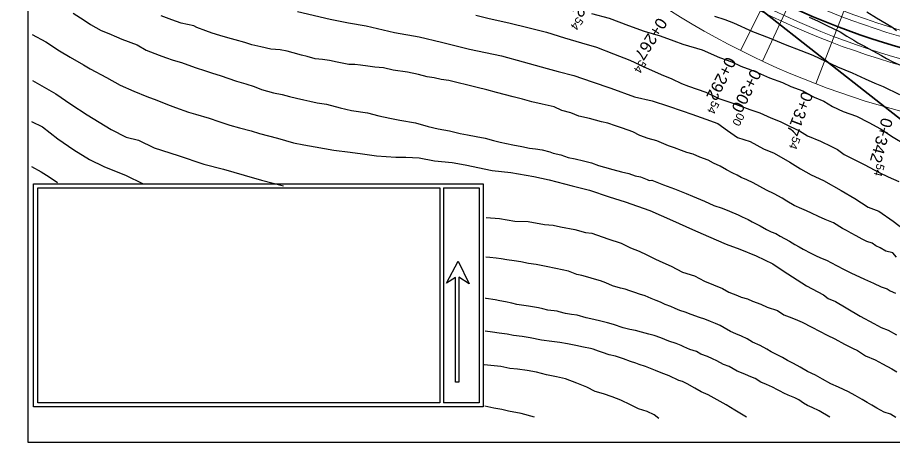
# Model space of a CAD drawing. Header units: millimetres. Extents: x 19067981 to 38137102, y 2652003 to 2652615.
# Drawn here: x 19068697.23 to 19068711.54, y 2652346.09 to 2652353.03 of the extents above; entities that cross this region are included whole.
import ezdxf

# ---------------------------------------------------------------- set-up
doc = ezdxf.new("R2010")
doc.units = ezdxf.units.MM
doc.layers.add('kurp', color=94, linetype='Continuous')
doc.styles.get("Standard").update_dxf_attribs({"font": 'arial.ttf'})

msp = doc.modelspace()

# ---------------------------------------------------------------- linework, layer by layer
for points in [[(19068697.403, 2652366.299), (19068725.922, 2652366.299), (19068725.922, 2652346.087), (19068697.403, 2652346.087), (19068697.403, 2652366.299)], [(19068698.142, 2652353.104), (19068698.321, 2652352.987), (19068698.421, 2652352.916), (19068698.598, 2652352.821), (19068698.721, 2652352.768), (19068698.85, 2652352.714), (19068698.933, 2652352.679), (19068699.183, 2652352.584), (19068699.334, 2652352.496), (19068699.542, 2652352.419), (19068699.65, 2652352.377), (19068699.776, 2652352.337), (19068699.91, 2652352.299), (19068700.134, 2652352.216), (19068700.302, 2652352.158), (19068700.417, 2652352.122), (19068700.541, 2652352.085), (19068700.807, 2652351.994), (19068700.962, 2652351.946), (19068701.098, 2652351.905), (19068701.215, 2652351.858), (19068701.41, 2652351.803), (19068701.555, 2652351.773), (19068701.673, 2652351.741), (19068701.788, 2652351.711), (19068701.91, 2652351.688), (19068702.008, 2652351.662), (19068702.127, 2652351.637), (19068702.279, 2652351.618), (19068702.501, 2652351.556), (19068702.685, 2652351.514), (19068702.945, 2652351.475), (19068703.13, 2652351.423), (19068703.314, 2652351.385), (19068703.475, 2652351.352), (19068703.731, 2652351.309), (19068703.941, 2652351.251), (19068704.103, 2652351.215), (19068704.287, 2652351.18), (19068704.462, 2652351.137), (19068704.58, 2652351.116), (19068704.722, 2652351.088), (19068704.87, 2652351.059), (19068705.007, 2652351.022), (19068705.114, 2652350.996), (19068705.319, 2652350.953), (19068705.467, 2652350.922), (19068705.592, 2652350.898), (19068705.693, 2652350.883), (19068705.802, 2652350.869), (19068705.923, 2652350.835), (19068705.978, 2652350.817), (19068706.104, 2652350.788), (19068706.226, 2652350.745), (19068706.338, 2652350.721), (19068706.478, 2652350.687), (19068706.605, 2652350.659), (19068706.719, 2652350.614), (19068706.816, 2652350.588), (19068706.954, 2652350.547), (19068707.098, 2652350.511), (19068707.214, 2652350.481), (19068707.318, 2652350.447), (19068707.408, 2652350.426), (19068707.515, 2652350.385), (19068707.55, 2652350.369), (19068707.589, 2652350.374), (19068707.7, 2652350.329), (19068707.784, 2652350.299), (19068707.959, 2652350.234), (19068708.151, 2652350.155), (19068708.258, 2652350.11), (19068708.451, 2652350.029), (19068708.602, 2652349.962), (19068708.739, 2652349.914), (19068708.858, 2652349.867), (19068709.002, 2652349.809), (19068709.068, 2652349.772), (19068709.163, 2652349.731), (19068709.228, 2652349.692), (19068709.361, 2652349.628), (19068709.467, 2652349.57), (19068709.541, 2652349.531), (19068709.618, 2652349.502), (19068709.688, 2652349.458), (19068709.84, 2652349.374), (19068709.927, 2652349.323), (19068709.999, 2652349.283), (19068710.065, 2652349.244), (19068710.19, 2652349.18), (19068710.286, 2652349.134), (19068710.374, 2652349.096), (19068710.442, 2652349.066), (19068710.609, 2652348.977), (19068710.731, 2652348.916), (19068710.844, 2652348.858), (19068711.066, 2652348.753), (19068711.212, 2652348.693), (19068711.336, 2652348.63), (19068711.434, 2652348.596), (19068711.485, 2652348.564), (19068711.57, 2652348.528)], [(19068701.805, 2652353.129), (19068702.337, 2652353.005), (19068702.638, 2652352.945), (19068702.927, 2652352.898), (19068703.391, 2652352.785), (19068703.79, 2652352.717), (19068704.156, 2652352.63), (19068704.615, 2652352.517), (19068705.135, 2652352.403), (19068705.492, 2652352.305), (19068705.882, 2652352.201), (19068706.061, 2652352.151), (19068706.32, 2652352.082), (19068706.618, 2652351.978), (19068706.924, 2652351.877), (19068707.31, 2652351.736), (19068707.596, 2652351.67), (19068707.861, 2652351.584), (19068708.087, 2652351.504), (19068708.245, 2652351.453), (19068708.471, 2652351.373), (19068708.671, 2652351.299), (19068708.826, 2652351.186), (19068708.993, 2652351.071), (19068709.196, 2652351.006), (19068709.416, 2652350.884), (19068709.589, 2652350.813), (19068709.848, 2652350.67), (19068710.021, 2652350.56), (19068710.193, 2652350.459), (19068710.393, 2652350.369), (19068710.686, 2652350.204), (19068710.907, 2652350.076), (19068711.124, 2652349.93), (19068711.297, 2652349.865), (19068711.535, 2652349.704), (19068711.696, 2652349.576)], [(19068711.104, 2652353.122), (19068711.26, 2652353.027), (19068711.509, 2652352.878), (19068711.589, 2652352.819)], [(19068711.588, 2652349.116), (19068711.526, 2652349.185), (19068711.416, 2652349.213), (19068711.321, 2652349.268), (19068711.252, 2652349.302), (19068711.191, 2652349.345), (19068711.104, 2652349.371), (19068711.027, 2652349.412), (19068710.928, 2652349.465), (19068710.849, 2652349.509), (19068710.77, 2652349.55), (19068710.705, 2652349.586), (19068710.556, 2652349.676), (19068710.424, 2652349.729), (19068710.313, 2652349.78), (19068710.201, 2652349.833), (19068710.116, 2652349.875), (19068710.041, 2652349.904), (19068709.916, 2652349.959), (19068709.796, 2652350.028), (19068709.719, 2652350.08), (19068709.59, 2652350.15), (19068709.467, 2652350.211), (19068709.355, 2652350.27), (19068709.248, 2652350.331), (19068709.142, 2652350.377), (19068709.049, 2652350.418), (19068708.984, 2652350.458), (19068708.915, 2652350.489), (19068708.81, 2652350.542), (19068708.709, 2652350.605), (19068708.601, 2652350.651), (19068708.513, 2652350.699), (19068708.377, 2652350.747), (19068708.266, 2652350.796), (19068708.165, 2652350.826), (19068708.078, 2652350.857), (19068707.962, 2652350.901), (19068707.863, 2652350.932), (19068707.672, 2652351.017), (19068707.531, 2652351.057), (19068707.395, 2652351.104), (19068707.283, 2652351.161), (19068707.113, 2652351.226), (19068707, 2652351.262), (19068706.874, 2652351.303), (19068706.767, 2652351.329), (19068706.576, 2652351.381), (19068706.401, 2652351.421), (19068706.266, 2652351.472), (19068706.12, 2652351.513), (19068705.994, 2652351.573), (19068705.802, 2652351.618), (19068705.629, 2652351.655), (19068705.479, 2652351.697), (19068705.327, 2652351.738), (19068705.057, 2652351.804), (19068704.899, 2652351.849), (19068704.741, 2652351.887), (19068704.562, 2652351.93), (19068704.427, 2652351.964), (19068704.277, 2652352.003), (19068704.149, 2652352.021), (19068704.038, 2652352.045), (19068703.924, 2652352.064), (19068703.782, 2652352.098), (19068703.599, 2652352.138), (19068703.366, 2652352.173), (19068703.208, 2652352.207), (19068703.068, 2652352.221), (19068702.953, 2652352.236), (19068702.835, 2652352.252), (19068702.74, 2652352.264), (19068702.641, 2652352.266), (19068702.45, 2652352.302), (19068702.329, 2652352.328), (19068702.21, 2652352.343), (19068702.094, 2652352.357), (19068701.963, 2652352.393), (19068701.869, 2652352.414), (19068701.734, 2652352.452), (19068701.634, 2652352.483), (19068701.523, 2652352.501), (19068701.366, 2652352.516), (19068701.204, 2652352.551), (19068701.056, 2652352.588), (19068700.946, 2652352.626), (19068700.786, 2652352.665), (19068700.665, 2652352.697), (19068700.535, 2652352.738), (19068700.413, 2652352.778), (19068700.308, 2652352.815), (19068700.162, 2652352.868), (19068700.11, 2652352.898), (19068699.902, 2652352.942), (19068699.752, 2652352.992), (19068699.576, 2652353.057)], [(19068704.715, 2652353.071), (19068704.912, 2652353.022), (19068705.277, 2652352.942), (19068705.565, 2652352.869), (19068705.87, 2652352.795), (19068706.163, 2652352.697), (19068706.442, 2652352.62), (19068706.688, 2652352.547), (19068706.963, 2652352.437), (19068707.233, 2652352.332), (19068707.486, 2652352.213), (19068707.743, 2652352.099), (19068707.917, 2652352.027), (19068708.075, 2652351.952), (19068708.189, 2652351.911), (19068708.471, 2652351.812), (19068708.687, 2652351.707), (19068708.913, 2652351.632), (19068709.194, 2652351.527), (19068709.353, 2652351.472), (19068709.537, 2652351.392), (19068709.689, 2652351.332), (19068709.841, 2652351.254), (19068710.006, 2652351.178), (19068710.134, 2652351.099), (19068710.345, 2652351.009), (19068710.528, 2652350.926), (19068710.626, 2652350.874), (19068710.734, 2652350.794), (19068710.883, 2652350.716), (19068711.069, 2652350.622), (19068711.307, 2652350.498), (19068711.452, 2652350.429), (19068711.624, 2652350.353)], [(19068708.615, 2652353.056), (19068708.785, 2652352.997), (19068708.924, 2652352.945), (19068709.234, 2652352.805), (19068709.508, 2652352.698), (19068709.769, 2652352.593), (19068710.023, 2652352.494), (19068710.222, 2652352.415), (19068710.624, 2652352.227), (19068710.862, 2652352.128), (19068711.075, 2652352.028), (19068711.236, 2652351.958), (19068711.372, 2652351.903), (19068711.635, 2652351.772)], [(19068710.16, 2652353.035), (19068710.299, 2652352.98), (19068710.451, 2652352.902), (19068710.668, 2652352.796), (19068710.774, 2652352.725), (19068710.891, 2652352.662), (19068710.958, 2652352.617), (19068711.066, 2652352.562), (19068711.128, 2652352.527), (19068711.344, 2652352.41), (19068711.425, 2652352.36), (19068711.528, 2652352.305), (19068711.653, 2652352.255)], [(19068697.474, 2652352.004), (19068697.857, 2652351.785), (19068698.1, 2652351.618), (19068698.367, 2652351.444), (19068698.763, 2652351.2), (19068699.008, 2652351.079), (19068699.208, 2652351.029), (19068699.462, 2652350.901), (19068699.857, 2652350.778), (19068700.276, 2652350.633), (19068700.595, 2652350.555), (19068700.934, 2652350.455), (19068701.216, 2652350.375), (19068701.578, 2652350.279)], [(19068697.462, 2652351.33), (19068697.639, 2652351.244), (19068697.89, 2652351.048), (19068698.152, 2652350.87), (19068698.405, 2652350.714), (19068698.641, 2652350.597), (19068699.007, 2652350.449), (19068699.274, 2652350.321)], [(19068697.462, 2652350.595), (19068697.616, 2652350.508), (19068697.75, 2652350.429), (19068697.886, 2652350.333)], [(19068697.462, 2652350.595), (19068697.616, 2652350.508), (19068697.75, 2652350.429), (19068697.886, 2652350.333)], [(19068697.549, 2652350.316), (19068704.837, 2652350.316), (19068704.837, 2652346.667), (19068697.494, 2652346.667), (19068697.494, 2652350.316), (19068697.549, 2652350.316)], [(19068704.128, 2652346.734), (19068697.561, 2652346.734), (19068697.561, 2652350.248), (19068704.128, 2652350.248)], [(19068704.128, 2652350.248), (19068704.128, 2652346.734)], [(19068704.189, 2652350.248), (19068704.77, 2652350.248), (19068704.77, 2652346.734), (19068704.189, 2652346.734)], [(19068704.189, 2652350.248), (19068704.189, 2652346.734)], [(19068704.885, 2652349.764), (19068705.102, 2652349.749), (19068705.355, 2652349.703), (19068705.57, 2652349.697), (19068705.839, 2652349.65), (19068705.979, 2652349.639), (19068706.098, 2652349.613), (19068706.333, 2652349.566), (19068706.509, 2652349.519), (19068706.609, 2652349.508), (19068706.874, 2652349.414), (19068707.092, 2652349.342), (19068707.241, 2652349.268), (19068707.385, 2652349.211), (19068707.51, 2652349.154), (19068707.652, 2652349.085), (19068707.772, 2652349.03), (19068707.909, 2652348.968), (19068708.092, 2652348.872), (19068708.287, 2652348.808), (19068708.454, 2652348.722), (19068708.601, 2652348.665), (19068708.744, 2652348.604), (19068708.849, 2652348.543), (19068708.991, 2652348.491), (19068709.052, 2652348.463), (19068709.152, 2652348.436), (19068709.237, 2652348.396), (19068709.37, 2652348.348), (19068709.477, 2652348.298), (19068709.643, 2652348.244), (19068709.747, 2652348.175), (19068709.878, 2652348.124), (19068709.969, 2652348.084), (19068710.046, 2652348.051), (19068710.204, 2652347.971), (19068710.33, 2652347.906), (19068710.457, 2652347.839), (19068710.58, 2652347.78), (19068710.741, 2652347.693), (19068710.871, 2652347.628), (19068710.948, 2652347.589), (19068711.082, 2652347.504), (19068711.237, 2652347.435), (19068711.358, 2652347.373), (19068711.511, 2652347.29), (19068711.592, 2652347.24)], [(19068711.579, 2652346.497), (19068711.488, 2652346.548), (19068711.387, 2652346.581), (19068711.268, 2652346.65), (19068711.183, 2652346.698), (19068711.106, 2652346.738), (19068711.027, 2652346.789), (19068710.914, 2652346.857), (19068710.803, 2652346.913), (19068710.641, 2652346.99), (19068710.516, 2652347.043), (19068710.379, 2652347.123), (19068710.263, 2652347.187), (19068710.136, 2652347.245), (19068710.016, 2652347.316), (19068709.903, 2652347.379), (19068709.805, 2652347.427), (19068709.727, 2652347.478), (19068709.66, 2652347.51), (19068709.542, 2652347.568), (19068709.469, 2652347.613), (19068709.362, 2652347.673), (19068709.238, 2652347.724), (19068709.148, 2652347.778), (19068709.056, 2652347.825), (19068708.966, 2652347.864), (19068708.877, 2652347.901), (19068708.775, 2652347.958), (19068708.705, 2652348.001), (19068708.632, 2652348.033), (19068708.551, 2652348.063), (19068708.458, 2652348.104), (19068708.369, 2652348.131), (19068708.236, 2652348.176), (19068708.135, 2652348.215), (19068708.05, 2652348.242), (19068707.974, 2652348.275), (19068707.902, 2652348.308), (19068707.807, 2652348.339), (19068707.735, 2652348.38), (19068707.662, 2652348.407), (19068707.579, 2652348.441), (19068707.484, 2652348.483), (19068707.39, 2652348.512), (19068707.312, 2652348.537), (19068707.234, 2652348.563), (19068707.157, 2652348.594), (19068707.078, 2652348.607), (19068706.949, 2652348.649), (19068706.841, 2652348.695), (19068706.755, 2652348.729), (19068706.653, 2652348.756), (19068706.548, 2652348.786), (19068706.446, 2652348.814), (19068706.364, 2652348.834), (19068706.228, 2652348.888), (19068706.021, 2652348.932), (19068705.863, 2652348.962), (19068705.7, 2652348.997), (19068705.576, 2652349.014), (19068705.451, 2652349.038), (19068705.343, 2652349.055), (19068705.225, 2652349.073), (19068705.132, 2652349.086), (19068705.048, 2652349.099), (19068704.943, 2652349.11), (19068704.878, 2652349.117)], [(19068704.237, 2652348.69), (19068704.429, 2652349.048), (19068704.608, 2652348.682), (19068704.437, 2652348.786), (19068704.437, 2652347.071), (19068704.385, 2652347.071), (19068704.385, 2652348.785), (19068704.237, 2652348.69)], [(19068710.501, 2652346.499), (19068710.324, 2652346.605), (19068710.212, 2652346.656), (19068710.134, 2652346.69), (19068710.069, 2652346.728), (19068709.992, 2652346.782), (19068709.929, 2652346.816), (19068709.818, 2652346.859), (19068709.749, 2652346.894), (19068709.69, 2652346.923), (19068709.643, 2652346.949), (19068709.56, 2652346.988), (19068709.463, 2652347.032), (19068709.371, 2652347.073), (19068709.278, 2652347.133), (19068709.207, 2652347.159), (19068709.121, 2652347.2), (19068709.054, 2652347.227), (19068708.985, 2652347.252), (19068708.919, 2652347.291), (19068708.853, 2652347.326), (19068708.761, 2652347.362), (19068708.651, 2652347.421), (19068708.581, 2652347.454), (19068708.503, 2652347.493), (19068708.391, 2652347.53), (19068708.319, 2652347.571), (19068708.213, 2652347.608), (19068708.112, 2652347.65), (19068708.073, 2652347.67), (19068707.991, 2652347.704), (19068707.868, 2652347.744), (19068707.739, 2652347.796), (19068707.628, 2652347.834), (19068707.544, 2652347.857), (19068707.422, 2652347.891), (19068707.326, 2652347.918), (19068707.233, 2652347.934), (19068707.125, 2652347.961), (19068706.968, 2652348.013), (19068706.865, 2652348.041), (19068706.757, 2652348.07), (19068706.644, 2652348.095), (19068706.519, 2652348.126), (19068706.372, 2652348.167), (19068706.282, 2652348.18), (19068706.18, 2652348.196), (19068706.079, 2652348.222), (19068706.043, 2652348.231), (19068705.893, 2652348.251), (19068705.813, 2652348.272), (19068705.739, 2652348.288), (19068705.673, 2652348.296), (19068705.578, 2652348.312), (19068705.539, 2652348.319), (19068705.385, 2652348.341), (19068705.304, 2652348.362), (19068705.203, 2652348.385), (19068705.11, 2652348.4), (19068705.03, 2652348.418), (19068704.885, 2652348.44), (19068704.873, 2652348.443)], [(19068709.135, 2652346.5), (19068708.949, 2652346.613), (19068708.808, 2652346.701), (19068708.657, 2652346.781), (19068708.509, 2652346.865), (19068708.398, 2652346.912), (19068708.294, 2652346.977), (19068708.169, 2652347.045), (19068708.091, 2652347.081), (19068708.034, 2652347.102), (19068707.875, 2652347.177), (19068707.744, 2652347.227), (19068707.65, 2652347.263), (19068707.487, 2652347.327), (19068707.387, 2652347.361), (19068707.328, 2652347.382), (19068707.243, 2652347.411), (19068707.131, 2652347.453), (19068706.998, 2652347.498), (19068706.896, 2652347.521), (19068706.784, 2652347.555), (19068706.722, 2652347.577), (19068706.631, 2652347.612), (19068706.589, 2652347.624), (19068706.477, 2652347.643), (19068706.349, 2652347.671), (19068706.214, 2652347.697), (19068706.087, 2652347.718), (19068705.959, 2652347.737), (19068705.787, 2652347.761), (19068705.606, 2652347.798), (19068705.476, 2652347.817), (19068705.33, 2652347.835), (19068705.227, 2652347.855), (19068705.098, 2652347.872), (19068704.987, 2652347.887), (19068704.867, 2652347.904)], [(19068707.705, 2652346.481), (19068707.628, 2652346.536), (19068707.516, 2652346.593), (19068707.375, 2652346.638), (19068707.245, 2652346.704), (19068707.086, 2652346.776), (19068706.946, 2652346.831), (19068706.8, 2652346.881), (19068706.666, 2652346.918), (19068706.53, 2652346.992), (19068706.366, 2652347.056), (19068706.184, 2652347.127), (19068706.035, 2652347.157), (19068705.873, 2652347.191), (19068705.707, 2652347.235), (19068705.555, 2652347.263), (19068705.395, 2652347.283), (19068705.27, 2652347.297), (19068705.127, 2652347.328), (19068704.855, 2652347.355)], [(19068705.673, 2652346.503), (19068705.456, 2652346.561), (19068705.25, 2652346.597), (19068705.14, 2652346.628), (19068705.013, 2652346.65), (19068704.863, 2652346.681)], [(19068705.673, 2652346.503), (19068705.456, 2652346.561), (19068705.25, 2652346.597), (19068705.14, 2652346.628), (19068705.013, 2652346.65), (19068704.863, 2652346.681)]]:
    msp.add_lwpolyline(points)
at = {"color": 2, "lineweight": 35}
msp.add_lwpolyline([(19068707.383, 2652354.724), (19068713.295, 2652350.078)], dxfattribs=at)
at = {"color": 61}
for points in [[(19068706.606, 2652353.1), (19068706.896, 2652353.021), (19068707.209, 2652352.901), (19068707.466, 2652352.811), (19068707.728, 2652352.731), (19068707.953, 2652352.65), (19068708.098, 2652352.595), (19068708.412, 2652352.504), (19068708.699, 2652352.38), (19068708.896, 2652352.308), (19068709.046, 2652352.235), (19068709.207, 2652352.177), (19068709.315, 2652352.134), (19068709.516, 2652352.045), (19068709.725, 2652351.969), (19068709.861, 2652351.906), (19068710.056, 2652351.831), (19068710.161, 2652351.771), (19068710.242, 2652351.731), (19068710.4, 2652351.664), (19068710.545, 2652351.579), (19068710.719, 2652351.498), (19068710.935, 2652351.422), (19068711.138, 2652351.316), (19068711.325, 2652351.21), (19068711.532, 2652351.074), (19068711.734, 2652350.957)], [(19068697.473, 2652352.755), (19068697.691, 2652352.634), (19068697.917, 2652352.488), (19068698.091, 2652352.385), (19068698.311, 2652352.258), (19068698.418, 2652352.195), (19068698.687, 2652352.049), (19068698.907, 2652351.924), (19068699.129, 2652351.827), (19068699.342, 2652351.739), (19068699.506, 2652351.683), (19068699.682, 2652351.608), (19068699.809, 2652351.562), (19068700.024, 2652351.483), (19068700.137, 2652351.454), (19068700.359, 2652351.387), (19068700.518, 2652351.331), (19068700.7, 2652351.274), (19068700.858, 2652351.228), (19068701.046, 2652351.182), (19068701.182, 2652351.134), (19068701.479, 2652351.062), (19068701.741, 2652350.984), (19068701.906, 2652350.951), (19068702.095, 2652350.917), (19068702.398, 2652350.865), (19068702.664, 2652350.831), (19068702.868, 2652350.802), (19068703.096, 2652350.773), (19068703.409, 2652350.75), (19068703.573, 2652350.747), (19068703.79, 2652350.737), (19068704.04, 2652350.691), (19068704.329, 2652350.664), (19068704.542, 2652350.626), (19068704.985, 2652350.532), (19068705.289, 2652350.498), (19068705.664, 2652350.431), (19068705.913, 2652350.379), (19068706.289, 2652350.28), (19068706.574, 2652350.209), (19068706.897, 2652350.1), (19068707.154, 2652350.021), (19068707.558, 2652349.88), (19068707.928, 2652349.714), (19068708.253, 2652349.57), (19068708.515, 2652349.455), (19068708.807, 2652349.33), (19068709.027, 2652349.247), (19068709.297, 2652349.136), (19068709.569, 2652349.008), (19068709.735, 2652348.891), (19068710.119, 2652348.645), (19068710.397, 2652348.501), (19068710.469, 2652348.438), (19068710.59, 2652348.392), (19068710.765, 2652348.289), (19068710.994, 2652348.149), (19068711.219, 2652348.032), (19068711.338, 2652347.967), (19068711.454, 2652347.923), (19068711.589, 2652347.844)]]:
    msp.add_lwpolyline(points, dxfattribs=at)
at = {"layer": 'kurp', "color": 4, "lineweight": 5}
for p, q in [((19068709.039, 2652352.493), (19068709.938, 2652354.28)), ((19068709.398, 2652352.319), (19068710.244, 2652354.131)), ((19068710.272, 2652351.948), (19068710.988, 2652353.815))]:
    msp.add_line(p, q, dxfattribs=at)
at = {"layer": 'kurp', "lineweight": 0}
for points in [[(19068698.019, 2652362.434), (19068707.553, 2652354.94, 0.269039), (19068719.701, 2652353.223), (19068722.559, 2652354.382)], [(19068697.957, 2652362.355), (19068707.492, 2652354.862, 0.269039), (19068719.738, 2652353.13), (19068722.597, 2652354.289)], [(19068697.679, 2652362.001), (19068707.214, 2652354.508, 0.269039), (19068719.907, 2652352.713), (19068722.766, 2652353.872)], [(19068697.741, 2652362.08), (19068707.275, 2652354.587, 0.269039), (19068719.87, 2652352.806), (19068722.729, 2652353.965)]]:
    msp.add_lwpolyline(points, format="xyb", dxfattribs=at)
at = {"layer": 'kurp', "color": 5, "lineweight": 0}
msp.add_lwpolyline([(19068697.231, 2652361.431), (19068706.766, 2652353.938, 0.269039), (19068720.18, 2652352.041), (19068723.039, 2652353.201)], format="xyb", dxfattribs=at)
at = {"layer": 'kurp', "lineweight": 35}
msp.add_arc((19068715.108, 2652364.554), 12.502, 231.8367, 292.0628, dxfattribs=at)

# ---------------------------------------------------------------- texts
at = {"layer": 'kurp', "color": 0, "lineweight": 0, "ltscale": 0.2, "char_height": 0.19, "attachment_point": 5}
for s, insert, rotation in [('\\A1;0+242{\\H0.7x;\\S54^ ;}', (19068706.55, 2652353.263), 231.836), ('\\A1;0+267{\\H0.7x;\\S54^ ;}', (19068707.547, 2652352.576), 237.5595), ('\\A1;0+292{\\H0.7x;\\S54^ ;}', (19068708.707, 2652351.922), 243.2845), ('\\A1;0+300{\\H0.7x;\\S00^ ;}', (19068709.119, 2652351.726), 243.2845), ('\\A1;0+317{\\H0.7x;\\S54^ ;}', (19068710, 2652351.351), 249.0095), ('\\A1;0+342{\\H0.7x;\\S54^ ;}', (19068711.344, 2652350.914), 254.7344)]:
    msp.add_mtext(s, dxfattribs=dict(at, insert=insert, rotation=rotation))

doc.saveas('drawing.dxf')
